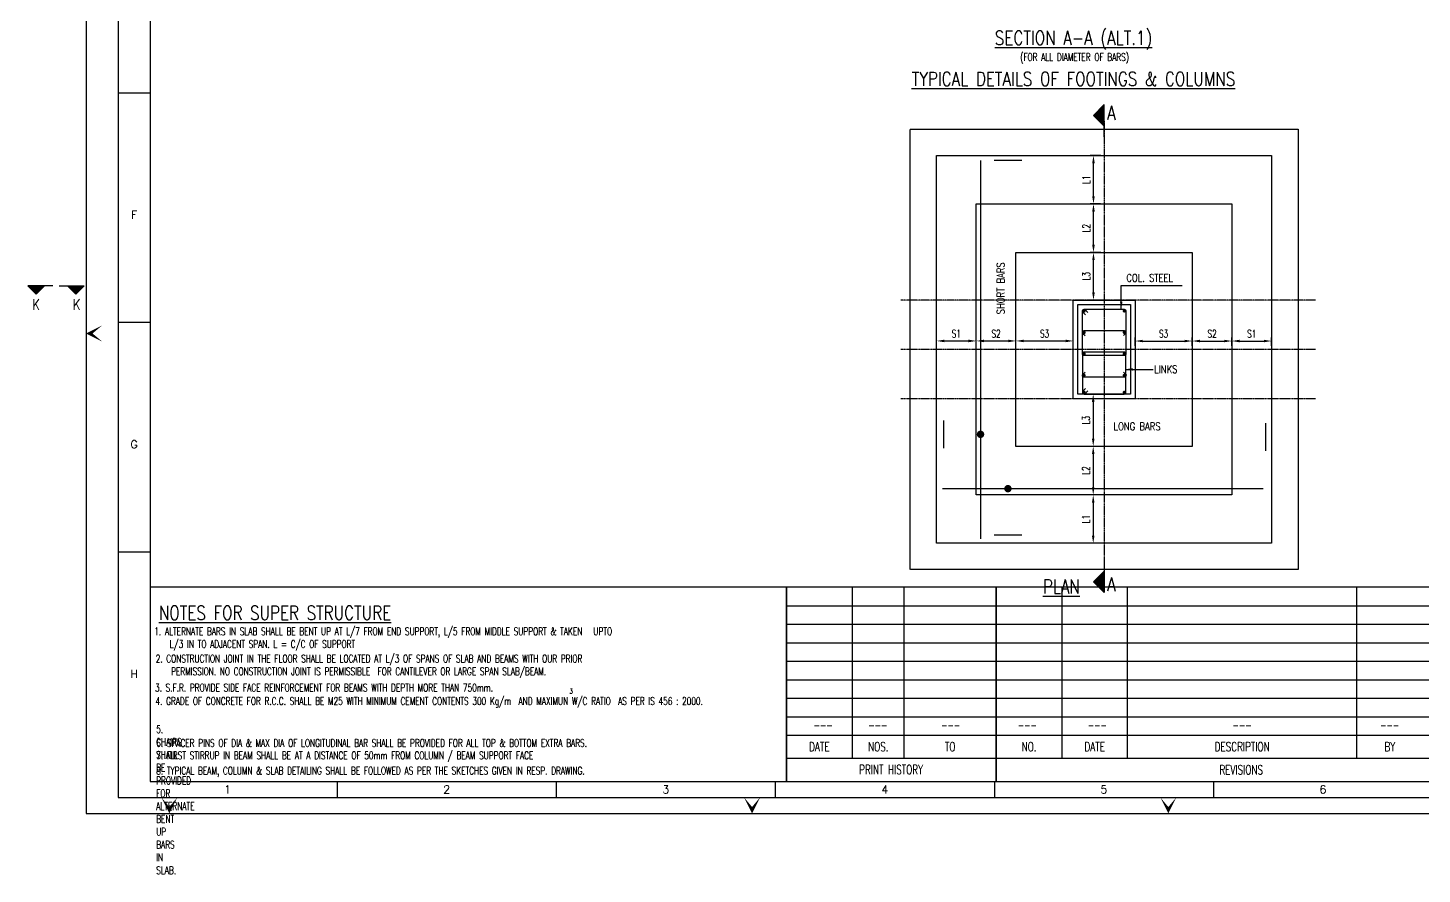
# Model space of a CAD drawing. Header units: inches. Extents: x 61991 to 161106, y 29687 to 64402.
# Drawn here: x 75133 to 76763, y 35961 to 36951 of the extents above; entities that cross this region are included whole.
import ezdxf
from ezdxf.enums import TextEntityAlignment as Align

# ---------------------------------------------------------------- set-up
doc = ezdxf.new("R2010")
doc.units = ezdxf.units.IN
doc.header["$MEASUREMENT"] = 0
doc.header["$PDMODE"] = 2
doc.linetypes.add('CENTER', pattern=[2, 1.25, -0.25, 0.25, -0.25])
doc.linetypes.add('HIDDEN', pattern=[0.375, 0.25, -0.125])
for name, color, linetype in [('CENTER LINE', 8, 'CENTER'), ('dim', 5, 'Continuous'), ('NO. SECTION', 1, 'Continuous'), ('p.c.c.', 8, 'Continuous'), ('PNA', 8, 'Continuous'), ('R.C.C. FOOTING', 4, 'Continuous'), ('R.C.C.COLUMN', 1, 'Continuous'), ('reinforcement', 6, 'Continuous'), ('REINFORCEMENT LINKS', 2, 'Continuous'), ('text', 4, 'Continuous'), ('TEXT (SHEET)', 4, 'Continuous'), ('TEXT NORMAL', 4, 'Continuous'), ('title', 6, 'Continuous')]:
    doc.layers.add(name, color=color, linetype=linetype)
doc.styles.add('ROMANS', font='R.SHX', dxfattribs={"width": 0.7})
doc.dimstyles.new('DIM96', dxfattribs={"dimscale": 0, "dimtxt": 9, "dimasz": 9, "dimexe": 4, "dimexo": 4, "dimgap": 4, "dimtad": 1, "dimdec": 0, "dimzin": 1, "dimdsep": 46, "dimlunit": 4, "dimtxsty": 'ROMANS', "dimcen": 0, "dimclrd": 5, "dimclre": 5, "dimclrt": 4, "dimadec": 0, "dimazin": 0, "dimtfac": 1, "dimtdec": 0, "dimtix": 1, "dimtmove": 2, "dimatfit": 3, "dimfxl": 0, "dimfrac": 1, "dimtzin": 0, "dimlwd": -1, "dimlwe": -1, "dimarcsym": 0})

# ---------------------------------------------------------------- blocks, each defined once
blk = doc.blocks.new('*D290')
at = {"layer": 'Defpoints', "color": 0}
for p in [(76391.4, 36522), (76378.6, 36460.9), (76391.4, 36460.9)]:
    blk.add_point(p, dxfattribs=at)
at = {"layer": 'dim', "color": 5}
for p, q in [((76387.4, 36522), (76374.6, 36522)), ((76378.6, 36513), (76378.6, 36469.9)), ((76387.4, 36460.9), (76374.6, 36460.9))]:
    blk.add_line(p, q, dxfattribs=at)
for points in [[(76377.1, 36513), (76380.1, 36513), (76378.6, 36522)], [(76377.1, 36469.9), (76380.1, 36469.9), (76378.6, 36460.9)]]:
    blk.add_solid(points, dxfattribs=at)
at = {"layer": 'dim', "color": 4, "insert": (76370.1, 36491.5), "char_height": 9, "attachment_point": 5, "rotation": 90, "style": 'ROMANS'}
blk.add_mtext('L3', dxfattribs=at)
blk = doc.blocks.new('*D291')
at = {"layer": 'Defpoints', "color": 0}
for p in [(76391.4, 36404.2), (76378.6, 36347.6), (76391.4, 36347.6)]:
    blk.add_point(p, dxfattribs=at)
at = {"layer": 'dim', "color": 5}
for p, q in [((76387.4, 36404.2), (76374.6, 36404.2)), ((76378.6, 36395.2), (76378.6, 36356.6)), ((76387.4, 36347.6), (76374.6, 36347.6))]:
    blk.add_line(p, q, dxfattribs=at)
for points in [[(76377.1, 36395.2), (76380.1, 36395.2), (76378.6, 36404.2)], [(76377.1, 36356.6), (76380.1, 36356.6), (76378.6, 36347.6)]]:
    blk.add_solid(points, dxfattribs=at)
at = {"layer": 'dim', "color": 4, "insert": (76370.1, 36375.9), "char_height": 9, "attachment_point": 5, "rotation": 90, "style": 'ROMANS'}
blk.add_mtext('L1', dxfattribs=at)
blk = doc.blocks.new('*D292')
at = {"layer": 'Defpoints', "color": 0}
for p in [(76391.4, 36460.9), (76378.6, 36404.2), (76391.4, 36404.2)]:
    blk.add_point(p, dxfattribs=at)
at = {"layer": 'dim', "color": 5}
for p, q in [((76387.4, 36460.9), (76374.6, 36460.9)), ((76378.6, 36451.9), (76378.6, 36413.2)), ((76387.4, 36404.2), (76374.6, 36404.2))]:
    blk.add_line(p, q, dxfattribs=at)
for points in [[(76377.1, 36451.9), (76380.1, 36451.9), (76378.6, 36460.9)], [(76377.1, 36413.2), (76380.1, 36413.2), (76378.6, 36404.2)]]:
    blk.add_solid(points, dxfattribs=at)
at = {"layer": 'dim', "color": 4, "insert": (76370.1, 36432.6), "char_height": 9, "attachment_point": 5, "rotation": 90, "style": 'ROMANS'}
blk.add_mtext('L2', dxfattribs=at)
blk = doc.blocks.new('*D293')
at = {"layer": 'Defpoints', "color": 0}
for p in [(76378.9, 36801.2), (76391.4, 36801.2), (76391.3, 36744.5)]:
    blk.add_point(p, dxfattribs=at)
at = {"layer": 'dim', "color": 5}
for p, q in [((76387.4, 36801.2), (76374.9, 36801.2)), ((76378.9, 36753.5), (76378.9, 36792.2)), ((76387.3, 36744.5), (76374.9, 36744.5))]:
    blk.add_line(p, q, dxfattribs=at)
for points in [[(76377.4, 36792.2), (76380.4, 36792.2), (76378.9, 36801.2)], [(76377.4, 36753.5), (76380.4, 36753.5), (76378.9, 36744.5)]]:
    blk.add_solid(points, dxfattribs=at)
at = {"layer": 'dim', "color": 4, "insert": (76370.4, 36772.8), "char_height": 9, "attachment_point": 5, "rotation": 90, "style": 'ROMANS'}
blk.add_mtext('L1', dxfattribs=at)
blk = doc.blocks.new('*D294')
at = {"layer": 'Defpoints', "color": 0}
for p in [(76288.2, 36584.3), (76355.4, 36584.3), (76355.4, 36584.3)]:
    blk.add_point(p, dxfattribs=at)
at = {"layer": 'dim', "color": 5}
blk.add_line((76297.2, 36584.3), (76346.4, 36584.3), dxfattribs=at)
for points in [[(76297.2, 36585.8), (76297.2, 36582.8), (76288.2, 36584.3)], [(76346.4, 36585.8), (76346.4, 36582.8), (76355.4, 36584.3)]]:
    blk.add_solid(points, dxfattribs=at)
at = {"layer": 'dim', "color": 4, "insert": (76321.8, 36592.8), "char_height": 9, "attachment_point": 5, "style": 'ROMANS'}
blk.add_mtext('S3', dxfattribs=at)
blk = doc.blocks.new('*D295')
at = {"layer": 'Defpoints', "color": 0}
for p in [(76195.5, 36574.4), (76241.8, 36584.3), (76241.8, 36574.4)]:
    blk.add_point(p, dxfattribs=at)
at = {"layer": 'dim', "color": 5}
for p, q in [((76195.5, 36578.4), (76195.5, 36588.3)), ((76204.5, 36584.3), (76232.8, 36584.3)), ((76241.8, 36578.4), (76241.8, 36588.3))]:
    blk.add_line(p, q, dxfattribs=at)
for points in [[(76204.5, 36585.8), (76204.5, 36582.8), (76195.5, 36584.3)], [(76232.8, 36585.8), (76232.8, 36582.8), (76241.8, 36584.3)]]:
    blk.add_solid(points, dxfattribs=at)
at = {"layer": 'dim', "color": 4, "insert": (76218.6, 36592.8), "char_height": 9, "attachment_point": 5, "style": 'ROMANS'}
blk.add_mtext('S1', dxfattribs=at)
blk = doc.blocks.new('*D296')
at = {"layer": 'Defpoints', "color": 0}
for p in [(76241.8, 36574.4), (76288.2, 36584.3), (76288.2, 36574.4)]:
    blk.add_point(p, dxfattribs=at)
at = {"layer": 'dim', "color": 5}
for p, q in [((76241.8, 36578.4), (76241.8, 36588.3)), ((76250.8, 36584.3), (76279.2, 36584.3)), ((76288.2, 36578.4), (76288.2, 36588.3))]:
    blk.add_line(p, q, dxfattribs=at)
for points in [[(76250.8, 36585.8), (76250.8, 36582.8), (76241.8, 36584.3)], [(76279.2, 36585.8), (76279.2, 36582.8), (76288.2, 36584.3)]]:
    blk.add_solid(points, dxfattribs=at)
at = {"layer": 'dim', "color": 4, "insert": (76265, 36592.8), "char_height": 9, "attachment_point": 5, "style": 'ROMANS'}
blk.add_mtext('S2', dxfattribs=at)
blk = doc.blocks.new('*D297')
at = {"layer": 'Defpoints', "color": 0}
for p in [(76378.9, 36687.9), (76391.4, 36687.9), (76391.4, 36632)]:
    blk.add_point(p, dxfattribs=at)
at = {"layer": 'dim', "color": 5}
for p, q in [((76387.4, 36687.9), (76374.9, 36687.9)), ((76378.9, 36641), (76378.9, 36678.9)), ((76387.4, 36632), (76374.9, 36632))]:
    blk.add_line(p, q, dxfattribs=at)
for points in [[(76377.4, 36678.9), (76380.4, 36678.9), (76378.9, 36687.9)], [(76377.4, 36641), (76380.4, 36641), (76378.9, 36632)]]:
    blk.add_solid(points, dxfattribs=at)
at = {"layer": 'dim', "color": 4, "insert": (76370.4, 36659.9), "char_height": 9, "attachment_point": 5, "rotation": 90, "style": 'ROMANS'}
blk.add_mtext('L3', dxfattribs=at)
blk = doc.blocks.new('*D298')
at = {"layer": 'Defpoints', "color": 0}
for p in [(76427.5, 36574.4), (76494.4, 36584.2), (76494.4, 36574.4)]:
    blk.add_point(p, dxfattribs=at)
at = {"layer": 'dim', "color": 5}
for p, q in [((76427.5, 36578.4), (76427.5, 36588.2)), ((76436.5, 36584.2), (76485.4, 36584.2)), ((76494.4, 36578.4), (76494.4, 36588.2))]:
    blk.add_line(p, q, dxfattribs=at)
for points in [[(76436.5, 36585.7), (76436.5, 36582.7), (76427.5, 36584.2)], [(76485.4, 36585.7), (76485.4, 36582.7), (76494.4, 36584.2)]]:
    blk.add_solid(points, dxfattribs=at)
at = {"layer": 'dim', "color": 4, "insert": (76460.9, 36592.7), "char_height": 9, "attachment_point": 5, "style": 'ROMANS'}
blk.add_mtext('S3', dxfattribs=at)
blk = doc.blocks.new('*D299')
at = {"layer": 'Defpoints', "color": 0}
for p in [(76540.8, 36574.4), (76587.1, 36584.2), (76587.1, 36574.4)]:
    blk.add_point(p, dxfattribs=at)
at = {"layer": 'dim', "color": 5}
for p, q in [((76540.8, 36578.4), (76540.8, 36588.2)), ((76549.8, 36584.2), (76578.1, 36584.2)), ((76587.1, 36578.4), (76587.1, 36588.2))]:
    blk.add_line(p, q, dxfattribs=at)
for points in [[(76549.8, 36585.7), (76549.8, 36582.7), (76540.8, 36584.2)], [(76578.1, 36585.7), (76578.1, 36582.7), (76587.1, 36584.2)]]:
    blk.add_solid(points, dxfattribs=at)
at = {"layer": 'dim', "color": 4, "insert": (76563.9, 36592.7), "char_height": 9, "attachment_point": 5, "style": 'ROMANS'}
blk.add_mtext('S1', dxfattribs=at)
blk = doc.blocks.new('*D300')
at = {"layer": 'Defpoints', "color": 0}
for p in [(76494.4, 36574.4), (76540.8, 36584.2), (76540.8, 36574.4)]:
    blk.add_point(p, dxfattribs=at)
at = {"layer": 'dim', "color": 5}
for p, q in [((76494.4, 36578.4), (76494.4, 36588.2)), ((76503.4, 36584.2), (76531.8, 36584.2)), ((76540.8, 36578.4), (76540.8, 36588.2))]:
    blk.add_line(p, q, dxfattribs=at)
for points in [[(76503.4, 36585.7), (76503.4, 36582.7), (76494.4, 36584.2)], [(76531.8, 36585.7), (76531.8, 36582.7), (76540.8, 36584.2)]]:
    blk.add_solid(points, dxfattribs=at)
at = {"layer": 'dim', "color": 4, "insert": (76517.6, 36592.7), "char_height": 9, "attachment_point": 5, "style": 'ROMANS'}
blk.add_mtext('S2', dxfattribs=at)
blk = doc.blocks.new('*D301')
at = {"layer": 'Defpoints', "color": 0}
for p in [(76378.9, 36744.5), (76391.3, 36744.5), (76391.4, 36687.9)]:
    blk.add_point(p, dxfattribs=at)
at = {"layer": 'dim', "color": 5}
for p, q in [((76387.3, 36744.5), (76374.9, 36744.5)), ((76378.9, 36696.9), (76378.9, 36735.5)), ((76387.4, 36687.9), (76374.9, 36687.9))]:
    blk.add_line(p, q, dxfattribs=at)
for points in [[(76377.4, 36735.5), (76380.4, 36735.5), (76378.9, 36744.5)], [(76377.4, 36696.9), (76380.4, 36696.9), (76378.9, 36687.9)]]:
    blk.add_solid(points, dxfattribs=at)
at = {"layer": 'dim', "color": 4, "insert": (76370.4, 36716.2), "char_height": 9, "attachment_point": 5, "rotation": 90, "style": 'ROMANS'}
blk.add_mtext('L2', dxfattribs=at)
blk = doc.blocks.new('FOLDER')
at = {"layer": 'PNA'}
for points in [[(-1250, 2500), (0, 0), (0, 1000)], [(1250, 2500), (0, 0), (0, 1000)]]:
    blk.add_solid(points, dxfattribs=at)
blk = doc.blocks.new('A1')
at = {"color": 1}
for p, q in [((81794, 6959), (1969, 6959)), ((21519, 2406), (43113, 2406)), ((21519, 1698), (43041, 1698))]:
    blk.add_line(p, q, dxfattribs=at)
for p, q in [((23563, 1698), (23563, 6959)), ((25146, 1698), (25146, 6959)), ((30002, 1698), (30002, 6959)), ((32012, 1698), (32012, 6959)), ((39066, 1698), (39066, 6959))]:
    blk.add_line(p, q)
at = {"color": 5, "linetype": 'ByBlock', "lineweight": -2}
for p, q in [((21530, 6390), (43041, 6390)), ((21530, 5821), (43041, 5821)), ((21530, 5252), (43041, 5252)), ((21530, 4682), (43041, 4682)), ((21530, 4113), (43041, 4113)), ((21530, 3544), (43041, 3544)), ((21530, 2975), (43041, 2975))]:
    blk.add_line(p, q, dxfattribs=at)
at = {"flags": 128}
blk.add_lwpolyline([(0, 0), (82779, 0), (82779, 58231), (0, 58231)], close=True, dxfattribs=at)
at = {"color": 1, "const_width": 56.6}
for points in [[(21530, 998), (21530, 6959)], [(27978, 998), (27978, 6959)]]:
    blk.add_lwpolyline(points, dxfattribs=at)
at = {"layer": 'PNA'}
for p, q in [((984, 22171), (1969, 22171)), ((984, 15109), (1969, 15109)), ((984, 8047), (1969, 8047)), ((7718, 984), (7718, 492)), ((14453, 984), (14453, 492)), ((21187, 984), (21187, 492)), ((27921, 984), (27921, 492)), ((34655, 984), (34655, 492))]:
    blk.add_line(p, q, dxfattribs=at)
at = {"layer": 'PNA', "color": 1}
for points in [[(984, 492), (82287, 492), (82287, 57739), (984, 57739)], [(1969, 984), (81794, 984), (81794, 57247), (1969, 57247)]]:
    blk.add_lwpolyline(points, close=True, dxfattribs=at)
at = {"layer": 'PNA', "xscale": 0.196857838483993, "yscale": 0.196857838483993, "zscale": 0.196857838467534, "rotation": 270}
blk.add_blockref('FOLDER', (0, 14764), dxfattribs=at)
at = {"layer": 'PNA', "xscale": 0.1968578388914466, "yscale": 0.196857838483993, "zscale": 0.196857838467534}
for p in [(2559, 0), (20473, 0), (33269, 0)]:
    blk.add_blockref('FOLDER', p, dxfattribs=at)
at = {"layer": 'PNA', "style": 'ROMANS'}
for s, p in [('F', (1476, 18417)), ('G', (1476, 11355)), ('H', (1476, 4292)), ('1', (4352, 738)), ('2', (11086, 738)), ('3', (17821, 738)), ('4', (24555, 738)), ('5', (31289, 738)), ('6', (38023, 738))]:
    blk.add_text(s, height=246, dxfattribs=at).set_placement(p, align=Align.MIDDLE)
at = {"layer": 'TEXT (SHEET)', "color": 4, "style": 'ROMANS', "width": 0.7}
for s, height, p in [('DATE', 283.2, (22541, 2052)), ('NOS.', 283.2, (24355, 2052)), ('TO', 283.2, (26562, 2052)), ('NO.', 283.2, (28990, 2052)), ('DATE', 283.2, (31007, 2052)), ('DESCRIPTION', 283.16, (35539, 2052)), ('BY', 283.2, (40078, 2052)), ('PRINT HISTORY', 283.16, (24748, 1348)), ('REVISIONS', 283.2, (35510, 1341))]:
    blk.add_text(s, height=height, dxfattribs=at).set_placement(p, align=Align.MIDDLE_CENTER)

msp = doc.modelspace()

# ---------------------------------------------------------------- hatches: boundary and pattern name
at = {"layer": 'NO. SECTION', "ltscale": 5}
h = msp.add_hatch(dxfattribs=at)
h.set_pattern_fill('ANSI31', color=256, scale=7.98, angle=-90, style=0)
h.set_pattern_definition([(225, (76476.5472, 40300.9247), (-0.705339, 0.705339), [])])
h.paths.add_polyline_path([(76379.06431, 36848.13385), (76391.42861, 36860.71736), (76391.42861, 36835.55034)])
h = msp.add_hatch(dxfattribs=at)
h.set_pattern_fill('ANSI31', color=256, scale=6.206651, angle=180, style=0)
h.set_pattern_definition([(315, (72457.57344, 36714.97595), (-0.5485956, -0.5485956), [])])
h.paths.add_polyline_path([(75143.07051, 36639.15608), (75133.28335, 36648.77273), (75152.85766, 36648.77273)])
h = msp.add_hatch(dxfattribs=at)
h.set_pattern_fill('ANSI31', color=256, scale=6.206651, angle=180, style=0)
h.set_pattern_definition([(225, (77874.6932, 36714.97595), (0.5485956, -0.5485956), [])])
h.paths.add_polyline_path([(75189.19616, 36639.15608), (75198.98331, 36648.77273), (75179.40901, 36648.77273)])
h = msp.add_hatch(dxfattribs=at)
h.set_pattern_fill('ANSI31', color=256, scale=7.98, angle=-90, style=0)
h.set_pattern_definition([(135, (76476.5472, 32849.8164), (-0.705339, -0.705339), [])])
h.paths.add_polyline_path([(76379.06431, 36302.60722), (76391.42861, 36290.0237), (76391.42861, 36315.19073)])

# ---------------------------------------------------------------- linework, layer by layer
at = {"layer": 'CENTER LINE'}
for p, q in [((76391.42861, 36841.37902), (76391.42861, 36311.37862)), ((76638.39391, 36631.97932), (76153.52308, 36631.97932)), ((76638.39391, 36574.37932), (76153.52308, 36574.37932)), ((76638.39391, 36516.77932), (76153.52308, 36516.77932))]:
    msp.add_line(p, q, dxfattribs=at)
at = {"layer": 'dim'}
for p, q in [((76295.15858, 36795.30825), (76262.67441, 36795.30825)), ((76203.93173, 36458.8313), (76203.93173, 36491.31547)), ((76580.21198, 36455.79263), (76580.21198, 36488.2768)), ((76295.15858, 36357.07256), (76262.67441, 36357.07256))]:
    msp.add_line(p, q, dxfattribs=at)
for points in [[(76278.9165, 36795.30825, 0, 7.57964, 0), (76278.9165, 36779.06617, 0, 0, 0), (76278.9165, 36795.30825, 0, 0, 0), (76278.9165, 36373.31464, 7.57964, 0, 0), (76278.9165, 36357.07256, 7.57964, 0, 0)], [(76580.21198, 36475.07338, 0, 7.57964, 0), (76563.9699, 36475.07338, 0, 0, 0), (76580.21198, 36475.07338, 0, 0, 0), (76220.17381, 36475.07338, 7.57964, 0, 0), (76203.93173, 36475.07338, 7.57964, 0, 0)]]:
    msp.add_lwpolyline(points, format="xyseb", dxfattribs=at)
at = {"layer": 'dim', "const_width": 4.33122}
for points in [[(76244.70001, 36475.07338, 1), (76249.03123, 36475.07338, 1)], [(76276.75089, 36411.51175, 1), (76281.08211, 36411.51175, 1)]]:
    msp.add_lwpolyline(points, format="xyb", close=True, dxfattribs=at)
at = {"layer": 'NO. SECTION'}
for p, q in [((76391.42861, 36860.71736), (76379.06431, 36848.13385)), ((76391.42861, 36823.09355), (76391.42861, 36860.71736)), ((76391.42861, 36835.55034), (76379.06431, 36848.13385)), ((75162.54624, 36648.77273), (75133.28335, 36648.77273)), ((75133.28335, 36648.77273), (75143.07051, 36639.15608)), ((75152.85766, 36648.77273), (75143.07051, 36639.15608)), ((75169.72042, 36648.77273), (75198.98331, 36648.77273)), ((75179.40901, 36648.77273), (75189.19616, 36639.15608)), ((75198.98331, 36648.77273), (75189.19616, 36639.15608)), ((76391.42861, 36315.19073), (76379.06431, 36302.60722)), ((76391.42861, 36327.64751), (76391.42861, 36290.0237)), ((76391.42861, 36290.0237), (76379.06431, 36302.60722))]:
    msp.add_line(p, q, dxfattribs=at)
at = {"layer": 'p.c.c.', "linetype": 'HIDDEN', "ltscale": 3}
msp.add_lwpolyline([(76164.58319, 36831.85881), (76617.99875, 36831.85881), (76617.99875, 36316.89982), (76164.58319, 36316.89982)], close=True, dxfattribs=at)
at = {"layer": 'R.C.C. FOOTING', "linetype": 'Continuous'}
for points in [[(76195.46869, 36801.17932), (76587.11325, 36801.17932), (76587.11325, 36347.57932), (76195.46869, 36347.57932)], [(76241.82133, 36744.51532), (76540.76061, 36744.51532), (76540.76061, 36404.24332), (76241.82133, 36404.24332)], [(76288.17397, 36687.85132), (76494.40797, 36687.85132), (76494.40797, 36460.90732), (76288.17397, 36460.90732)]]:
    msp.add_lwpolyline(points, close=True, dxfattribs=at)
at = {"layer": 'R.C.C.COLUMN', "color": 8}
msp.add_lwpolyline([(76355.35005, 36516.77932), (76355.35005, 36631.97932), (76427.45416, 36631.97932), (76427.45416, 36516.77932)], close=True, dxfattribs=at)
at = {"layer": 'R.C.C.COLUMN'}
msp.add_lwpolyline([(76360.5801, 36522.0142), (76360.5801, 36626.74443), (76422.27712, 36626.74443), (76422.27712, 36522.0142)], close=True, dxfattribs=at)
at = {"layer": 'reinforcement'}
for p, q in [((76246.86562, 36795.52119), (76246.86562, 36352.64441)), ((76202.44001, 36411.51175), (76577.32343, 36411.51175))]:
    msp.add_line(p, q, dxfattribs=at)
at = {"layer": 'reinforcement', "const_width": 1.8}
for points in [[(76367.12279, 36619.30173, -1), (76368.92279, 36619.30173, -1)], [(76415.73443, 36619.30173, 1), (76413.93443, 36619.30173, 1)], [(76367.12279, 36594.22308, 1), (76368.92279, 36594.22308, 1)], [(76415.73443, 36594.22308, -1), (76413.93443, 36594.22308, -1)], [(76367.12279, 36569.14443, 1), (76368.92279, 36569.14443, 1)], [(76415.73443, 36569.14443, -1), (76413.93443, 36569.14443, -1)], [(76367.12279, 36544.06578, 1), (76368.92279, 36544.06578, 1)], [(76415.73443, 36544.06578, -1), (76413.93443, 36544.06578, -1)], [(76367.12279, 36524.22201, 1), (76368.92279, 36524.22201, 1)], [(76415.73443, 36524.22201, -1), (76413.93443, 36524.22201, -1)]]:
    msp.add_lwpolyline(points, format="xyb", close=True, dxfattribs=at)
at = {"layer": 'REINFORCEMENT LINKS'}
for p, q in [((76368.78024, 36621.34443), (76372.46226, 36617.66241)), ((76365.9801, 36618.54429), (76369.66212, 36614.86226)), ((76365.9801, 36524.97946), (76369.66212, 36528.66148)), ((76368.78024, 36522.17932), (76372.46226, 36525.86134))]:
    msp.add_line(p, q, dxfattribs=at)
for points in [[(76368.1401, 36621.34443), (76414.71712, 36621.34443, -0.4142135624), (76416.87712, 36619.18443), (76416.87712, 36569.26173, -0.4142135624), (76414.71712, 36567.10173), (76368.1401, 36567.10173, -0.4142135624), (76365.9801, 36569.26173), (76365.9801, 36619.18443, -0.4142135624)], [(76368.1401, 36522.17932), (76414.71712, 36522.17932, 0.4142135624), (76416.87712, 36524.33932), (76416.87712, 36569.02712, 0.4142135624), (76414.71712, 36571.18712), (76368.1401, 36571.18712, 0.4142135624), (76365.9801, 36569.02712), (76365.9801, 36524.33932, 0.4142135624)]]:
    msp.add_lwpolyline(points, format="xyb", close=True, dxfattribs=at)
for points in [[(76413.84737, 36590.5686), (76416.47742, 36592.95756, 0.5899596243), (76415.34753, 36596.27725), (76367.55173, 36596.27725, 0.5899596243), (76366.42184, 36592.95756), (76369.0519, 36590.5686)], [(76413.84737, 36547.72026), (76416.47742, 36545.3313, -0.5899596243), (76415.34753, 36542.01161), (76367.55173, 36542.01161, -0.5899596243), (76366.42184, 36545.3313), (76369.0519, 36547.72026)]]:
    msp.add_lwpolyline(points, format="xyb", dxfattribs=at)

# ---------------------------------------------------------------- block references
at = {"xscale": 0.03802499999983411, "yscale": 0.03802500000028886, "zscale": 0.03802500000028886}
msp.add_blockref('A1', (75201.32151, 36031.64693), dxfattribs=at)

# ---------------------------------------------------------------- texts
at = {"layer": 'NO. SECTION', "style": 'ROMANS', "width": 0.8}
for s, height, p in [('A', 16.2, (76399.85767, 36851.10591)), ('K', 12.59997, (75142.86949, 36627.05538)), ('K', 12.59997, (75190.38211, 36627.05538)), ('A', 16.2, (76399.85767, 36299.63516))]:
    msp.add_text(s, height=height, dxfattribs=at).set_placement(p, align=Align.MIDDLE)
at = {"layer": 'text', "color": 2, "style": 'ROMANS', "width": 0.7}
for p in [(76062.92442, 36134.67414), (76126.85034, 36134.67414), (76212.04408, 36134.67414), (76301.69716, 36134.67414), (76383.50559, 36134.67414), (76552.69047, 36134.67414), (76725.27341, 36134.67414)]:
    msp.add_text('---', height=9.50625, dxfattribs=at).set_placement(p, align=Align.MIDDLE_CENTER)
at = {"layer": 'TEXT NORMAL', "style": 'ROMANS', "width": 0.8}
msp.add_text('SHORT BARS', height=9, rotation=90, dxfattribs=at).set_placement((76274.99966, 36615.43455))
at = {"layer": 'TEXT NORMAL', "style": 'ROMANS'}
for s, height, width, p in [('COL. STEEL', 9, 0.8, (76417.35423, 36653.52657)), ('LINKS', 9, 0.8, (76449.91381, 36546.77288)), ('LONG BARS', 9, 0.8, (76402.39971, 36479.82798)), ('3', 5.4, 0.7, (75766.39154, 36171.78895))]:
    msp.add_text(s, height=height, dxfattribs=dict(at, width=width)).set_placement(p)
at = {"layer": 'TEXT NORMAL', "insert": (76356.82442, 36914.79819), "char_height": 9, "attachment_point": 5, "style": 'ROMANS'}
msp.add_mtext('(FOR ALL DIAMETER OF BARS)', dxfattribs=at)
at = {"layer": 'TEXT NORMAL', "char_height": 9, "attachment_point": 1, "style": 'ROMANS'}
for s, insert, width in [('\\pi-18,l18;{\\W0.7;1. ALTERNATE BARS IN SLAB SHALL BE BENT UP AT L/7 FROM END SUPPORT, L/5 FROM MIDDLE SUPPORT & TAKEN   UPTO L/3 IN TO ADJACENT SPAN. L = C/C OF SUPPORT}', (75281.0546, 36249.16723), 581.4), ('\\pi-18,l18;{\\W0.7;2. CONSTRUCTION JOINT IN THE FLOOR SHALL BE LOCATED AT L/3 OF SPANS OF SLAB AND BEAMS WITH OUR PRIOR PERMISSION. NO CONSTRUCTION JOINT IS PERMISSIBLE  FOR CANTILEVER OR LARGE SPAN SLAB/BEAM.} ', (75282.66931, 36217.19489), 580.8), ('3. S.F.R. PROVIDE SIDE FACE REINFORCEMENT FOR BEAMS WITH DEPTH MORE THAN 750mm.', (75281.88892, 36183.26258), 575.6925685), ('\\pi-18,l18,t9;{\\W0.7;4. GRADE OF CONCRETE FOR R.C.C. SHALL BE M25 WITH MINIMUM CEMENT CONTENTS 300 Kg/m  AND MAXIMUN W/C RATIO  AS PER IS 456 : 2000.}', (75282.42972, 36167.53485), 618), ('{\\W0.7;5. CHAIRS SHALL BE PROVIDED FOR ALTERNATE BENT UP BARS IN SLAB.}', (75283.28657, 36134.66258), 0.0252), ('{\\W0.7;6. SPACER PINS OF DIA & MAX DIA OF LONGITUDINAL BAR SHALL BE PROVIDED FOR ALL TOP & BOTTOM EXTRA BARS.}', (75283.28657, 36118.46258), 632.3317216), ('{\\W0.7;7. FIRST STIRRUP IN BEAM SHALL BE AT A DISTANCE OF 50mm FROM COLUMN / BEAM SUPPORT FACE}', (75283.28657, 36103.92584), 579.9), ('{\\W0.7;8. TYPICAL BEAM, COLUMN & SLAB DETAILING SHALL BE FOLLOWED AS PER THE SKETCHES GIVEN IN RESP. DRAWING.}', (75283.28657, 36086.06258), 579.9)]:
    msp.add_mtext(s, dxfattribs=dict(at, insert=insert, width=width))
at = {"layer": 'title', "style": 'ROMANS', "width": 0.8}
for s, p in [('%%USECTION A-A (ALT.1)', (76355.49318, 36938.88554)), ('%%UTYPICAL DETAILS OF FOOTINGS & COLUMNS', (76355.49318, 36890.783)), ('%%UPLAN', (76341.33929, 36297.13874))]:
    msp.add_text(s, height=16.2, dxfattribs=at).set_placement(p, align=Align.MIDDLE_CENTER)
msp.add_text('%%UNOTES FOR SUPER STRUCTURE', height=16.2, dxfattribs=at).set_placement((75286.35626, 36258.22344))

# ---------------------------------------------------------------- dimensions: what is measured, and where the dimension line sits
at = {"layer": 'dim'}
for base, p1, p2, text, picture, middle in [((76378.87596, 36801.17932), (76391.29097, 36744.51532), (76391.42861, 36801.17932), 'L1', '*D293', (76370.37596, 36772.84732)), ((76378.87596, 36744.51532), (76391.42861, 36687.85132), (76391.29097, 36744.51532), 'L2', '*D301', (76370.37596, 36716.18332)), ((76378.87596, 36687.85132), (76391.4021, 36631.97932), (76391.42861, 36687.85132), 'L3', '*D297', (76370.37596, 36659.91532)), ((76378.58914, 36460.90732), (76391.42861, 36522.0142), (76391.42861, 36460.90732), 'L3', '*D290', (76370.08914, 36491.46076)), ((76378.58914, 36404.24332), (76391.42861, 36460.90732), (76391.42861, 36404.24332), 'L2', '*D292', (76370.08914, 36432.57532)), ((76378.58914, 36347.57932), (76391.42861, 36404.24332), (76391.42861, 36347.57932), 'L1', '*D291', (76370.08914, 36375.91132))]:
    dim = msp.add_linear_dim(base=base, p1=p1, p2=p2, angle=90, text=text, dimstyle='DIM96', override={"dimscale": 1}, dxfattribs=at)
    dim.commit()
    dim.dimension.update_dxf_attribs({"geometry": picture, "text_midpoint": middle})
for base, p1, p2, text, picture, middle in [((76241.82133, 36584.33183), (76195.46869, 36574.37932), (76241.82133, 36574.37932), 'S1', '*D295', (76218.64501, 36592.83183)), ((76288.17397, 36584.33183), (76241.82133, 36574.37932), (76288.17397, 36574.37932), 'S2', '*D296', (76264.99765, 36592.83183)), ((76355.35005, 36584.33183), (76288.17397, 36584.33183), (76355.35005, 36584.33183), 'S3', '*D294', (76321.76201, 36592.83183)), ((76494.40797, 36584.22025), (76427.45416, 36574.37932), (76494.40797, 36574.37932), 'S3', '*D298', (76460.93106, 36592.72025)), ((76540.76061, 36584.22025), (76494.40797, 36574.37932), (76540.76061, 36574.37932), 'S2', '*D300', (76517.58429, 36592.72025)), ((76587.11325, 36584.22025), (76540.76061, 36574.37932), (76587.11325, 36574.37932), 'S1', '*D299', (76563.93693, 36592.72025))]:
    dim = msp.add_linear_dim(base=base, p1=p1, p2=p2, text=text, dimstyle='DIM96', override={"dimscale": 1}, dxfattribs=at)
    dim.commit()
    dim.dimension.update_dxf_attribs({"geometry": picture, "text_midpoint": middle})

# ---------------------------------------------------------------- leaders
at = {"layer": 'TEXT NORMAL', "color": 7, "linetype": 'Continuous'}
for points in [[(76411.37234, 36621.34443), (76411.37234, 36649.09593), (76482.57034, 36649.09593)], [(76415.78029, 36551.04001), (76448.68997, 36551.04001)]]:
    msp.add_leader(points, dimstyle='DIM96', override={"dimscale": 1}, dxfattribs=at)

doc.saveas('drawing.dxf')
